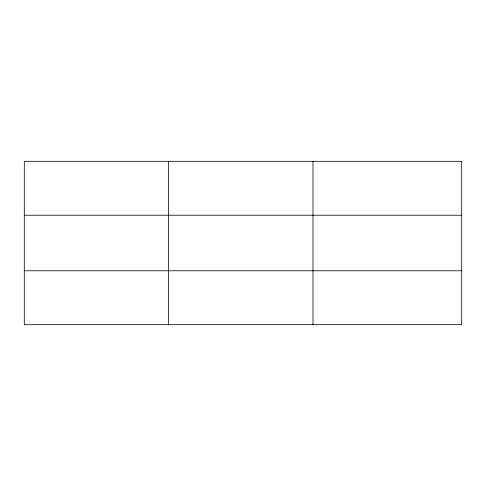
<?xml version="1.0" encoding="UTF-8"?>
<svg xmlns="http://www.w3.org/2000/svg" width="486" height="486" viewBox="0 0 486 486"><rect width="100%" height="100%" fill="white"/><g stroke="black" fill="none" stroke-linecap="round" stroke-linejoin="round"><path stroke-width="0.73" d="M168.642 324.684L168.642 161.316M312.984 324.684L312.984 161.316M24.3 215.225L461.7 215.225M24.3 270.775L461.7 270.775M461.7 161.316L461.7 324.684L24.3 324.684L24.3 161.316L461.7 161.316"/></g></svg>
